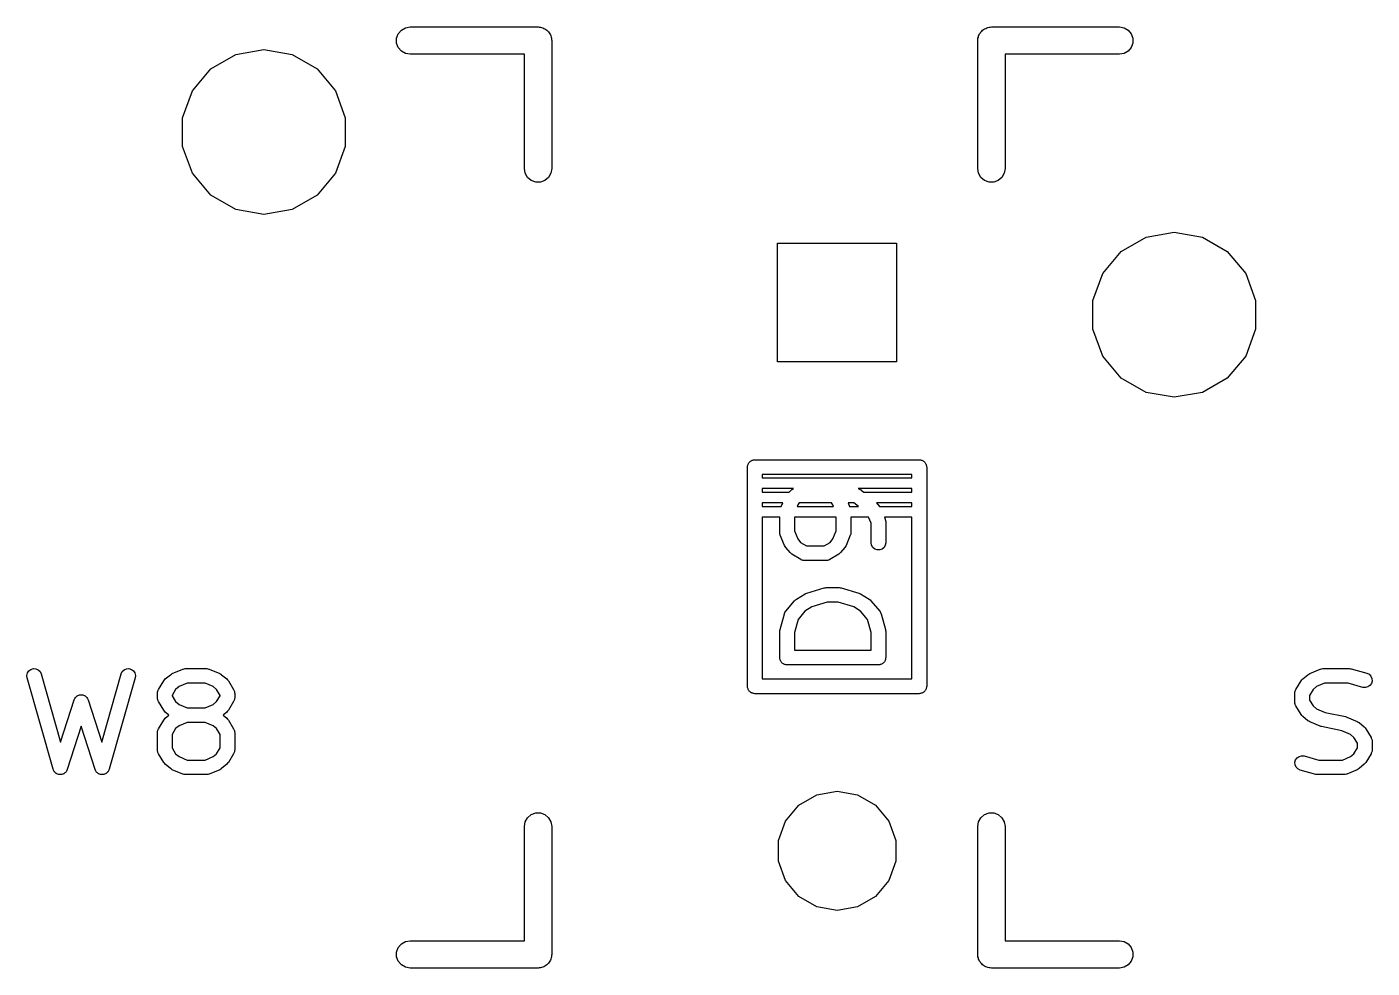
# Model space of a CAD drawing. Extents: x 47 to 330, y -254 to -153.
# Drawn here: x 189.87 to 208.56, y -166.54 to -153.46 of the extents above; entities that cross this region are included whole.
import ezdxf

# ---------------------------------------------------------------- set-up
doc = ezdxf.new("R2010")
doc.units = 0
doc.header["$MEASUREMENT"] = 0
doc.layers.add('BLACK', color=7, linetype='CONTINUOUS')

msp = doc.modelspace()

# ---------------------------------------------------------------- linework, layer by layer
at = {"layer": 'Black'}
for p, q in [((195.075, -153.504), (195.132, -153.471)), ((195.132, -153.471), (195.197, -153.459)), ((195.197, -153.459), (196.975, -153.459)), ((196.975, -153.459), (196.991, -153.462)), ((196.991, -153.462), (197.008, -153.462)), ((197.008, -153.462), (197.024, -153.468)), ((197.024, -153.468), (197.04, -153.471)), ((197.04, -153.471), (197.055, -153.479)), ((203.195, -153.479), (203.21, -153.471)), ((203.21, -153.471), (203.226, -153.468)), ((203.226, -153.468), (203.242, -153.462)), ((203.242, -153.462), (203.259, -153.462)), ((203.259, -153.462), (203.275, -153.459)), ((203.275, -153.459), (205.053, -153.459)), ((205.053, -153.459), (205.118, -153.471)), ((205.118, -153.471), (205.175, -153.504)), ((195.009, -153.617), (195.032, -153.555)), ((195.009, -153.683), (195.009, -153.617)), ((195.032, -153.555), (195.075, -153.504)), ((197.055, -153.479), (197.07, -153.485)), ((197.07, -153.485), (197.083, -153.496)), ((197.083, -153.496), (197.097, -153.504)), ((197.097, -153.504), (197.108, -153.517)), ((197.108, -153.517), (197.121, -153.528)), ((197.121, -153.528), (197.129, -153.542)), ((197.129, -153.542), (197.14, -153.555)), ((197.14, -153.555), (197.146, -153.57)), ((197.146, -153.57), (197.154, -153.585)), ((197.154, -153.585), (197.157, -153.601)), ((197.157, -153.601), (197.163, -153.617)), ((197.163, -153.617), (197.163, -153.634)), ((197.163, -153.634), (197.165, -153.65)), ((197.165, -153.65), (197.165, -155.428)), ((203.084, -153.65), (203.087, -153.634)), ((203.084, -155.428), (203.084, -153.65)), ((203.087, -153.617), (203.093, -153.601)), ((203.087, -153.634), (203.087, -153.617)), ((203.093, -153.601), (203.096, -153.585)), ((203.096, -153.585), (203.104, -153.57)), ((203.104, -153.57), (203.11, -153.555)), ((203.11, -153.555), (203.121, -153.542)), ((203.121, -153.542), (203.129, -153.528)), ((203.129, -153.528), (203.142, -153.517)), ((203.142, -153.517), (203.153, -153.504)), ((203.153, -153.504), (203.167, -153.496)), ((203.167, -153.496), (203.18, -153.485)), ((203.18, -153.485), (203.195, -153.479)), ((205.175, -153.504), (205.218, -153.555)), ((205.218, -153.555), (205.241, -153.617)), ((205.241, -153.617), (205.241, -153.683)), ((192.427, -154.041), (192.773, -153.842)), ((192.773, -153.842), (193.165, -153.773)), ((193.165, -153.773), (193.557, -153.842)), ((193.557, -153.842), (193.903, -154.041)), ((195.032, -153.745), (195.009, -153.683)), ((195.075, -153.796), (195.032, -153.745)), ((195.132, -153.829), (195.075, -153.796)), ((195.197, -153.84), (195.132, -153.829)), ((196.784, -153.84), (195.197, -153.84)), ((196.784, -155.428), (196.784, -153.84)), ((205.053, -153.84), (203.465, -153.84)), ((203.465, -153.84), (203.465, -155.428)), ((205.118, -153.829), (205.053, -153.84)), ((205.175, -153.796), (205.118, -153.829)), ((205.218, -153.745), (205.175, -153.796)), ((205.241, -153.683), (205.218, -153.745)), ((192.171, -154.346), (192.427, -154.041)), ((193.903, -154.041), (194.159, -154.346)), ((192.035, -154.721), (192.171, -154.346)), ((194.159, -154.346), (194.295, -154.721)), ((192.035, -155.119), (192.035, -154.721)), ((194.295, -154.721), (194.295, -155.119)), ((192.171, -155.494), (192.035, -155.119)), ((194.295, -155.119), (194.159, -155.494)), ((192.427, -155.799), (192.171, -155.494)), ((194.159, -155.494), (193.903, -155.799)), ((196.796, -155.493), (196.784, -155.428)), ((196.829, -155.55), (196.796, -155.493)), ((197.154, -155.493), (197.121, -155.55)), ((197.165, -155.428), (197.154, -155.493)), ((203.096, -155.493), (203.084, -155.428)), ((203.129, -155.55), (203.096, -155.493)), ((203.454, -155.493), (203.421, -155.55)), ((203.465, -155.428), (203.454, -155.493)), ((196.88, -155.593), (196.829, -155.55)), ((196.942, -155.616), (196.88, -155.593)), ((197.008, -155.616), (196.942, -155.616)), ((197.07, -155.593), (197.008, -155.616)), ((197.121, -155.55), (197.07, -155.593)), ((203.18, -155.593), (203.129, -155.55)), ((203.242, -155.616), (203.18, -155.593)), ((203.308, -155.616), (203.242, -155.616)), ((203.37, -155.593), (203.308, -155.616)), ((203.421, -155.55), (203.37, -155.593)), ((192.773, -155.998), (192.427, -155.799)), ((193.903, -155.799), (193.557, -155.998)), ((193.165, -156.067), (192.773, -155.998)), ((193.557, -155.998), (193.165, -156.067)), ((200.304, -158.115), (200.304, -156.464)), ((200.304, -156.464), (201.956, -156.464)), ((201.956, -156.464), (201.956, -158.115)), ((205.077, -156.581), (205.423, -156.382)), ((205.423, -156.382), (205.815, -156.313)), ((205.815, -156.313), (206.207, -156.382)), ((206.207, -156.382), (206.553, -156.581)), ((204.821, -156.886), (205.077, -156.581)), ((206.553, -156.581), (206.809, -156.886)), ((204.685, -157.261), (204.821, -156.886)), ((206.809, -156.886), (206.945, -157.261)), ((204.685, -157.659), (204.685, -157.261)), ((206.945, -157.261), (206.945, -157.659)), ((204.821, -158.034), (204.685, -157.659)), ((206.945, -157.659), (206.809, -158.034)), ((201.956, -158.115), (200.304, -158.115)), ((205.077, -158.339), (204.821, -158.034)), ((206.809, -158.034), (206.553, -158.339)), ((205.423, -158.538), (205.077, -158.339)), ((206.553, -158.339), (206.207, -158.538)), ((205.815, -158.607), (205.423, -158.538)), ((206.207, -158.538), (205.815, -158.607)), ((199.885, -159.576), (199.887, -159.567)), ((199.885, -162.624), (199.885, -159.576)), ((199.887, -159.558), (199.89, -159.55)), ((199.887, -159.567), (199.887, -159.558)), ((199.89, -159.55), (199.892, -159.541)), ((199.892, -159.541), (199.896, -159.534)), ((199.896, -159.534), (199.899, -159.525)), ((199.899, -159.525), (199.905, -159.518)), ((199.905, -159.518), (199.909, -159.511)), ((199.909, -159.511), (199.916, -159.505)), ((199.916, -159.505), (199.922, -159.498)), ((199.922, -159.498), (199.929, -159.494)), ((199.929, -159.494), (199.936, -159.488)), ((199.936, -159.488), (199.945, -159.485)), ((199.945, -159.485), (199.952, -159.481)), ((199.952, -159.481), (199.961, -159.479)), ((199.961, -159.479), (199.969, -159.476)), ((199.969, -159.476), (199.978, -159.476)), ((199.978, -159.476), (199.987, -159.474)), ((199.987, -159.474), (202.273, -159.474)), ((202.273, -159.474), (202.282, -159.476)), ((202.282, -159.476), (202.291, -159.476)), ((202.291, -159.476), (202.299, -159.479)), ((202.299, -159.479), (202.308, -159.481)), ((202.308, -159.481), (202.315, -159.485)), ((202.315, -159.485), (202.324, -159.488)), ((202.324, -159.488), (202.331, -159.494)), ((202.331, -159.494), (202.338, -159.498)), ((202.338, -159.498), (202.344, -159.505)), ((202.344, -159.505), (202.351, -159.511)), ((202.351, -159.511), (202.355, -159.518)), ((202.355, -159.518), (202.361, -159.525)), ((202.361, -159.525), (202.364, -159.534)), ((202.364, -159.534), (202.368, -159.541)), ((202.368, -159.541), (202.37, -159.55)), ((202.37, -159.55), (202.373, -159.558)), ((202.373, -159.558), (202.373, -159.567)), ((202.373, -159.567), (202.375, -159.576)), ((202.375, -159.576), (202.375, -162.624)), ((202.171, -159.678), (200.089, -159.678)), ((200.089, -159.678), (200.089, -159.725)), ((200.089, -159.725), (200.13, -159.725)), ((200.13, -159.725), (202.171, -159.725)), ((202.171, -159.725), (202.171, -159.678)), ((200.13, -159.875), (200.089, -159.875)), ((200.089, -159.875), (200.089, -159.925)), ((200.089, -159.925), (200.465, -159.925)), ((200.525, -159.875), (200.13, -159.875)), ((200.465, -159.925), (200.477, -159.91)), ((200.477, -159.91), (200.49, -159.899)), ((200.49, -159.899), (200.503, -159.888)), ((200.503, -159.888), (200.525, -159.875)), ((201.422, -159.875), (201.431, -159.878)), ((202.171, -159.875), (201.422, -159.875)), ((201.431, -159.878), (201.433, -159.879)), ((201.433, -159.879), (201.435, -159.879)), ((201.435, -159.879), (201.449, -159.887)), ((201.449, -159.887), (201.463, -159.894)), ((201.463, -159.894), (201.464, -159.895)), ((201.464, -159.895), (201.466, -159.896)), ((201.466, -159.896), (201.502, -159.925)), ((201.502, -159.925), (202.171, -159.925)), ((202.171, -159.925), (202.171, -159.875)), ((200.089, -160.075), (200.089, -160.125)), ((200.374, -160.075), (200.089, -160.075)), ((200.089, -160.125), (200.353, -160.125)), ((200.353, -160.125), (200.374, -160.075)), ((200.583, -160.101), (200.573, -160.125)), ((200.573, -160.125), (201.082, -160.125)), ((200.605, -160.075), (200.583, -160.101)), ((201.051, -160.075), (200.605, -160.075)), ((201.072, -160.101), (201.051, -160.075)), ((201.082, -160.125), (201.072, -160.101)), ((201.282, -160.075), (201.303, -160.125)), ((201.364, -160.075), (201.282, -160.075)), ((201.303, -160.125), (201.427, -160.125)), ((201.427, -160.125), (201.364, -160.075)), ((201.678, -160.075), (201.72, -160.125)), ((202.171, -160.075), (201.678, -160.075)), ((201.72, -160.125), (202.171, -160.125)), ((202.171, -160.125), (202.171, -160.075)), ((200.333, -160.275), (200.089, -160.275)), ((200.089, -160.275), (200.089, -162.522)), ((200.333, -160.483), (200.333, -160.275)), ((200.536, -160.275), (200.536, -160.463)), ((201.119, -160.275), (200.536, -160.275)), ((201.119, -160.463), (201.119, -160.275)), ((201.568, -160.275), (201.322, -160.275)), ((201.322, -160.275), (201.322, -160.483)), ((201.603, -160.358), (201.568, -160.275)), ((201.603, -160.628), (201.603, -160.358)), ((201.788, -160.275), (201.798, -160.299)), ((202.171, -160.275), (201.788, -160.275)), ((201.798, -160.299), (201.799, -160.301)), ((201.799, -160.301), (201.8, -160.303)), ((201.8, -160.303), (201.803, -160.318)), ((201.803, -160.318), (201.806, -160.333)), ((201.806, -160.333), (201.806, -160.336)), ((201.806, -160.336), (201.806, -160.338)), ((201.806, -160.338), (201.806, -160.628)), ((202.171, -162.522), (202.171, -160.275)), ((200.333, -160.485), (200.333, -160.483)), ((200.333, -160.488), (200.333, -160.485)), ((200.336, -160.503), (200.333, -160.488)), ((200.339, -160.518), (200.336, -160.503)), ((200.34, -160.52), (200.339, -160.518)), ((200.341, -160.522), (200.34, -160.52)), ((200.401, -160.667), (200.341, -160.522)), ((200.536, -160.463), (200.583, -160.575)), ((200.583, -160.575), (200.623, -160.623)), ((201.033, -160.623), (201.072, -160.575)), ((201.072, -160.575), (201.119, -160.463)), ((201.314, -160.522), (201.254, -160.667)), ((201.315, -160.52), (201.314, -160.522)), ((201.316, -160.518), (201.315, -160.52)), ((201.319, -160.503), (201.316, -160.518)), ((201.322, -160.488), (201.319, -160.503)), ((201.322, -160.483), (201.322, -160.485)), ((201.322, -160.485), (201.322, -160.488)), ((200.409, -160.68), (200.401, -160.667)), ((200.417, -160.693), (200.409, -160.68)), ((200.477, -160.766), (200.417, -160.693)), ((200.49, -160.777), (200.477, -160.766)), ((200.623, -160.623), (200.705, -160.672)), ((200.705, -160.672), (200.951, -160.672)), ((200.951, -160.672), (201.033, -160.623)), ((201.178, -160.766), (201.165, -160.777)), ((201.238, -160.693), (201.178, -160.766)), ((201.246, -160.68), (201.238, -160.693)), ((201.254, -160.667), (201.246, -160.68)), ((201.609, -160.663), (201.603, -160.628)), ((201.627, -160.694), (201.609, -160.663)), ((201.654, -160.716), (201.627, -160.694)), ((201.687, -160.728), (201.654, -160.716)), ((201.722, -160.728), (201.687, -160.728)), ((201.755, -160.716), (201.722, -160.728)), ((201.782, -160.694), (201.755, -160.716)), ((201.8, -160.663), (201.782, -160.694)), ((201.806, -160.628), (201.8, -160.663)), ((200.503, -160.788), (200.49, -160.777)), ((200.624, -160.861), (200.503, -160.788)), ((200.633, -160.864), (200.624, -160.861)), ((200.642, -160.869), (200.633, -160.864)), ((200.65, -160.87), (200.642, -160.869)), ((200.657, -160.873), (200.65, -160.87)), ((200.667, -160.873), (200.657, -160.873)), ((200.676, -160.875), (200.667, -160.873)), ((200.979, -160.875), (200.676, -160.875)), ((200.988, -160.873), (200.979, -160.875)), ((200.998, -160.873), (200.988, -160.873)), ((201.006, -160.87), (200.998, -160.873)), ((201.014, -160.869), (201.006, -160.87)), ((201.022, -160.864), (201.014, -160.869)), ((201.031, -160.861), (201.022, -160.864)), ((201.152, -160.788), (201.031, -160.861)), ((201.165, -160.777), (201.152, -160.788)), ((200.696, -161.335), (200.708, -161.329)), ((200.708, -161.329), (200.95, -161.257)), ((200.95, -161.257), (200.964, -161.255)), ((200.964, -161.255), (200.979, -161.252)), ((200.979, -161.252), (201.16, -161.252)), ((201.16, -161.252), (201.175, -161.255)), ((201.175, -161.255), (201.189, -161.257)), ((201.189, -161.257), (201.431, -161.329)), ((201.431, -161.329), (201.443, -161.335)), ((200.417, -161.579), (200.538, -161.434)), ((200.538, -161.434), (200.551, -161.423)), ((200.551, -161.423), (200.564, -161.412)), ((200.564, -161.412), (200.685, -161.339)), ((200.685, -161.339), (200.696, -161.335)), ((200.994, -161.456), (200.778, -161.52)), ((201.145, -161.456), (200.994, -161.456)), ((201.361, -161.52), (201.145, -161.456)), ((201.443, -161.335), (201.454, -161.339)), ((201.454, -161.339), (201.575, -161.412)), ((201.575, -161.412), (201.588, -161.423)), ((201.588, -161.423), (201.601, -161.434)), ((201.601, -161.434), (201.722, -161.579)), ((200.337, -161.835), (200.397, -161.617)), ((200.397, -161.617), (200.399, -161.614)), ((200.399, -161.61), (200.406, -161.598)), ((200.399, -161.614), (200.399, -161.61)), ((200.406, -161.598), (200.412, -161.585)), ((200.412, -161.585), (200.415, -161.583)), ((200.415, -161.583), (200.417, -161.579)), ((200.587, -161.693), (200.536, -161.876)), ((200.683, -161.577), (200.587, -161.693)), ((200.778, -161.52), (200.683, -161.577)), ((201.456, -161.577), (201.361, -161.52)), ((201.552, -161.693), (201.456, -161.577)), ((201.603, -161.876), (201.552, -161.693)), ((201.722, -161.579), (201.724, -161.583)), ((201.724, -161.583), (201.727, -161.585)), ((201.727, -161.585), (201.733, -161.598)), ((201.733, -161.598), (201.74, -161.61)), ((201.74, -161.61), (201.74, -161.614)), ((201.74, -161.614), (201.742, -161.617)), ((201.742, -161.617), (201.802, -161.835)), ((200.333, -161.862), (200.335, -161.848)), ((200.333, -162.225), (200.333, -161.862)), ((200.335, -161.848), (200.337, -161.835)), ((200.536, -161.876), (200.536, -162.123)), ((201.603, -162.123), (201.603, -161.876)), ((201.802, -161.835), (201.804, -161.848)), ((201.804, -161.848), (201.806, -161.862)), ((201.806, -161.862), (201.806, -162.225)), ((200.334, -162.234), (200.333, -162.225)), ((200.334, -162.243), (200.334, -162.234)), ((200.338, -162.251), (200.334, -162.243)), ((200.339, -162.26), (200.338, -162.251)), ((200.343, -162.267), (200.339, -162.26)), ((200.536, -162.123), (201.603, -162.123)), ((201.8, -162.26), (201.796, -162.267)), ((201.802, -162.251), (201.8, -162.26)), ((201.805, -162.243), (201.802, -162.251)), ((201.806, -162.225), (201.805, -162.234)), ((201.805, -162.234), (201.805, -162.243)), ((189.871, -162.472), (189.879, -162.438)), ((189.879, -162.438), (189.899, -162.409)), ((189.899, -162.409), (189.927, -162.388)), ((189.927, -162.388), (189.961, -162.378)), ((189.961, -162.378), (189.997, -162.381)), ((189.997, -162.381), (190.029, -162.395)), ((190.029, -162.395), (190.054, -162.42)), ((190.054, -162.42), (190.07, -162.452)), ((191.18, -162.452), (191.196, -162.42)), ((191.196, -162.42), (191.221, -162.395)), ((191.221, -162.395), (191.253, -162.381)), ((191.253, -162.381), (191.289, -162.378)), ((191.289, -162.378), (191.323, -162.388)), ((191.323, -162.388), (191.351, -162.409)), ((191.351, -162.409), (191.371, -162.438)), ((191.371, -162.438), (191.379, -162.472)), ((191.879, -162.454), (191.892, -162.446)), ((191.892, -162.446), (192.037, -162.386)), ((192.037, -162.386), (192.04, -162.385)), ((192.04, -162.385), (192.042, -162.384)), ((192.042, -162.384), (192.057, -162.381)), ((192.057, -162.381), (192.072, -162.378)), ((192.072, -162.378), (192.074, -162.378)), ((192.074, -162.378), (192.076, -162.378)), ((192.076, -162.378), (192.367, -162.378)), ((192.367, -162.378), (192.369, -162.378)), ((192.369, -162.378), (192.371, -162.378)), ((192.371, -162.378), (192.386, -162.381)), ((192.386, -162.381), (192.401, -162.384)), ((192.401, -162.384), (192.403, -162.385)), ((192.403, -162.385), (192.406, -162.386)), ((192.406, -162.386), (192.551, -162.446)), ((192.551, -162.446), (192.564, -162.454)), ((200.347, -162.276), (200.343, -162.267)), ((200.352, -162.282), (200.347, -162.276)), ((200.357, -162.29), (200.352, -162.282)), ((200.364, -162.296), (200.357, -162.29)), ((200.369, -162.303), (200.364, -162.296)), ((200.377, -162.307), (200.369, -162.303)), ((200.384, -162.313), (200.377, -162.307)), ((200.392, -162.316), (200.384, -162.313)), ((200.4, -162.32), (200.392, -162.316)), ((200.409, -162.322), (200.4, -162.32)), ((200.417, -162.325), (200.409, -162.322)), ((200.426, -162.325), (200.417, -162.325)), ((200.435, -162.326), (200.426, -162.325)), ((201.705, -162.326), (200.435, -162.326)), ((201.713, -162.325), (201.705, -162.326)), ((201.722, -162.325), (201.713, -162.325)), ((201.731, -162.322), (201.722, -162.325)), ((201.739, -162.32), (201.731, -162.322)), ((201.747, -162.316), (201.739, -162.32)), ((201.755, -162.313), (201.747, -162.316)), ((201.762, -162.307), (201.755, -162.313)), ((201.77, -162.303), (201.762, -162.307)), ((201.776, -162.296), (201.77, -162.303)), ((201.782, -162.29), (201.776, -162.296)), ((201.787, -162.282), (201.782, -162.29)), ((201.793, -162.276), (201.787, -162.282)), ((201.796, -162.267), (201.793, -162.276)), ((207.686, -162.454), (207.699, -162.446)), ((207.699, -162.446), (207.844, -162.386)), ((207.844, -162.386), (207.846, -162.385)), ((207.846, -162.385), (207.849, -162.384)), ((207.849, -162.384), (207.864, -162.381)), ((207.864, -162.381), (207.879, -162.378)), ((207.879, -162.378), (207.881, -162.378)), ((207.881, -162.378), (207.883, -162.378)), ((207.883, -162.378), (208.246, -162.378)), ((208.246, -162.378), (208.26, -162.38)), ((208.26, -162.38), (208.273, -162.382)), ((208.273, -162.382), (208.491, -162.442)), ((208.491, -162.442), (208.523, -162.457)), ((189.874, -162.507), (189.871, -162.472)), ((190.237, -163.777), (189.874, -162.507)), ((190.07, -162.452), (190.34, -163.399)), ((190.91, -163.399), (191.18, -162.452)), ((191.376, -162.507), (191.013, -163.777)), ((191.379, -162.472), (191.376, -162.507)), ((191.699, -162.669), (191.772, -162.548)), ((191.772, -162.548), (191.783, -162.535)), ((191.783, -162.535), (191.794, -162.522)), ((191.794, -162.522), (191.866, -162.462)), ((191.866, -162.462), (191.879, -162.454)), ((191.985, -162.628), (191.937, -162.668)), ((192.097, -162.581), (191.985, -162.628)), ((192.346, -162.581), (192.097, -162.581)), ((192.459, -162.628), (192.346, -162.581)), ((192.506, -162.668), (192.459, -162.628)), ((192.564, -162.454), (192.577, -162.462)), ((192.577, -162.462), (192.649, -162.522)), ((192.649, -162.522), (192.66, -162.535)), ((192.66, -162.535), (192.672, -162.548)), ((192.672, -162.548), (192.744, -162.669)), ((199.887, -162.633), (199.885, -162.624)), ((199.887, -162.642), (199.887, -162.633)), ((200.089, -162.522), (202.171, -162.522)), ((202.375, -162.624), (202.373, -162.633)), ((202.373, -162.633), (202.373, -162.642)), ((207.506, -162.669), (207.578, -162.548)), ((207.578, -162.548), (207.59, -162.535)), ((207.59, -162.535), (207.601, -162.522)), ((207.601, -162.522), (207.673, -162.462)), ((207.673, -162.462), (207.686, -162.454)), ((207.791, -162.628), (207.744, -162.668)), ((207.904, -162.581), (207.791, -162.628)), ((208.232, -162.581), (207.904, -162.581)), ((208.437, -162.638), (208.232, -162.581)), ((208.506, -162.632), (208.472, -162.641)), ((208.535, -162.612), (208.506, -162.632)), ((208.523, -162.457), (208.548, -162.482)), ((208.556, -162.584), (208.535, -162.612)), ((208.548, -162.482), (208.562, -162.515)), ((208.565, -162.55), (208.556, -162.584)), ((208.562, -162.515), (208.565, -162.55)), ((190.34, -163.399), (190.528, -162.811)), ((190.528, -162.811), (190.53, -162.808)), ((190.53, -162.808), (190.531, -162.804)), ((190.531, -162.804), (190.538, -162.792)), ((190.538, -162.792), (190.545, -162.78)), ((190.545, -162.78), (190.548, -162.777)), ((190.548, -162.777), (190.55, -162.774)), ((190.55, -162.774), (190.561, -162.766)), ((190.561, -162.766), (190.571, -162.756)), ((190.571, -162.756), (190.575, -162.755)), ((190.575, -162.755), (190.578, -162.752)), ((190.578, -162.752), (190.591, -162.748)), ((190.591, -162.748), (190.603, -162.743)), ((190.603, -162.743), (190.607, -162.743)), ((190.607, -162.743), (190.611, -162.742)), ((190.611, -162.742), (190.625, -162.742)), ((190.625, -162.742), (190.639, -162.742)), ((190.639, -162.742), (190.643, -162.743)), ((190.643, -162.743), (190.647, -162.743)), ((190.647, -162.743), (190.659, -162.748)), ((190.659, -162.748), (190.672, -162.752)), ((190.672, -162.752), (190.675, -162.755)), ((190.675, -162.755), (190.679, -162.756)), ((190.679, -162.756), (190.689, -162.766)), ((190.689, -162.766), (190.7, -162.774)), ((190.7, -162.774), (190.702, -162.777)), ((190.702, -162.777), (190.705, -162.78)), ((190.705, -162.78), (190.712, -162.792)), ((190.712, -162.792), (190.719, -162.804)), ((190.719, -162.804), (190.72, -162.808)), ((190.72, -162.808), (190.722, -162.811)), ((190.722, -162.811), (190.91, -163.399)), ((191.685, -162.721), (191.686, -162.712)), ((191.685, -162.782), (191.685, -162.721)), ((191.686, -162.791), (191.685, -162.782)), ((191.686, -162.702), (191.689, -162.695)), ((191.686, -162.712), (191.686, -162.702)), ((191.686, -162.801), (191.686, -162.791)), ((191.689, -162.809), (191.686, -162.801)), ((191.689, -162.695), (191.691, -162.687)), ((191.691, -162.817), (191.689, -162.809)), ((191.691, -162.687), (191.696, -162.678)), ((191.696, -162.825), (191.691, -162.817)), ((191.696, -162.678), (191.699, -162.669)), ((191.937, -162.668), (191.888, -162.75)), ((191.888, -162.75), (191.888, -162.754)), ((191.888, -162.754), (191.937, -162.836)), ((192.555, -162.75), (192.506, -162.668)), ((192.506, -162.836), (192.555, -162.754)), ((192.555, -162.754), (192.555, -162.75)), ((192.744, -162.669), (192.748, -162.678)), ((192.748, -162.678), (192.752, -162.687)), ((192.752, -162.817), (192.748, -162.825)), ((192.752, -162.687), (192.754, -162.695)), ((192.754, -162.809), (192.752, -162.817)), ((192.754, -162.695), (192.757, -162.702)), ((192.757, -162.801), (192.754, -162.809)), ((192.757, -162.702), (192.757, -162.712)), ((192.757, -162.712), (192.759, -162.721)), ((192.759, -162.782), (192.757, -162.791)), ((192.757, -162.791), (192.757, -162.801)), ((192.759, -162.721), (192.759, -162.782)), ((199.89, -162.65), (199.887, -162.642)), ((199.892, -162.659), (199.89, -162.65)), ((199.896, -162.666), (199.892, -162.659)), ((199.899, -162.675), (199.896, -162.666)), ((199.905, -162.682), (199.899, -162.675)), ((199.909, -162.689), (199.905, -162.682)), ((199.916, -162.695), (199.909, -162.689)), ((199.922, -162.702), (199.916, -162.695)), ((199.929, -162.706), (199.922, -162.702)), ((199.936, -162.712), (199.929, -162.706)), ((199.945, -162.715), (199.936, -162.712)), ((199.952, -162.719), (199.945, -162.715)), ((199.961, -162.721), (199.952, -162.719)), ((199.969, -162.724), (199.961, -162.721)), ((199.978, -162.724), (199.969, -162.724)), ((199.987, -162.726), (199.978, -162.724)), ((202.273, -162.726), (199.987, -162.726)), ((202.282, -162.724), (202.273, -162.726)), ((202.291, -162.724), (202.282, -162.724)), ((202.299, -162.721), (202.291, -162.724)), ((202.308, -162.719), (202.299, -162.721)), ((202.315, -162.715), (202.308, -162.719)), ((202.324, -162.712), (202.315, -162.715)), ((202.331, -162.706), (202.324, -162.712)), ((202.338, -162.702), (202.331, -162.706)), ((202.344, -162.695), (202.338, -162.702)), ((202.351, -162.689), (202.344, -162.695)), ((202.355, -162.682), (202.351, -162.689)), ((202.361, -162.675), (202.355, -162.682)), ((202.364, -162.666), (202.361, -162.675)), ((202.368, -162.659), (202.364, -162.666)), ((202.37, -162.65), (202.368, -162.659)), ((202.373, -162.642), (202.37, -162.65)), ((207.491, -162.721), (207.493, -162.712)), ((207.491, -162.842), (207.491, -162.721)), ((207.493, -162.702), (207.496, -162.695)), ((207.493, -162.712), (207.493, -162.702)), ((207.496, -162.695), (207.498, -162.687)), ((207.498, -162.687), (207.502, -162.678)), ((207.502, -162.678), (207.506, -162.669)), ((207.744, -162.668), (207.695, -162.75)), ((207.695, -162.75), (207.695, -162.814)), ((207.695, -162.814), (207.744, -162.896)), ((208.472, -162.641), (208.437, -162.638)), ((191.699, -162.834), (191.696, -162.825)), ((191.772, -162.955), (191.699, -162.834)), ((191.783, -162.968), (191.772, -162.955)), ((191.794, -162.981), (191.783, -162.968)), ((191.845, -163.024), (191.794, -162.981)), ((191.937, -162.836), (191.985, -162.875)), ((191.985, -162.875), (192.097, -162.922)), ((192.097, -162.922), (192.346, -162.922)), ((192.346, -162.922), (192.459, -162.875)), ((192.459, -162.875), (192.506, -162.836)), ((192.649, -162.981), (192.598, -163.024)), ((192.66, -162.968), (192.649, -162.981)), ((192.672, -162.955), (192.66, -162.968)), ((192.744, -162.834), (192.672, -162.955)), ((192.748, -162.825), (192.744, -162.834)), ((207.493, -162.852), (207.491, -162.842)), ((207.493, -162.862), (207.493, -162.852)), ((207.496, -162.869), (207.493, -162.862)), ((207.498, -162.877), (207.496, -162.869)), ((207.502, -162.886), (207.498, -162.877)), ((207.506, -162.895), (207.502, -162.886)), ((207.578, -163.016), (207.506, -162.895)), ((207.744, -162.896), (207.791, -162.936)), ((207.791, -162.936), (207.913, -162.987)), ((207.913, -162.987), (208.194, -163.045)), ((190.625, -163.176), (190.431, -163.78)), ((190.819, -163.78), (190.625, -163.176)), ((191.699, -163.213), (191.772, -163.092)), ((191.772, -163.092), (191.783, -163.08)), ((191.783, -163.08), (191.794, -163.067)), ((191.794, -163.067), (191.845, -163.024)), ((191.985, -163.172), (191.937, -163.212)), ((192.097, -163.125), (191.985, -163.172)), ((192.346, -163.125), (192.097, -163.125)), ((192.459, -163.172), (192.346, -163.125)), ((192.506, -163.212), (192.459, -163.172)), ((192.598, -163.024), (192.649, -163.067)), ((192.649, -163.067), (192.66, -163.08)), ((192.66, -163.08), (192.672, -163.092)), ((192.672, -163.092), (192.744, -163.213)), ((207.59, -163.028), (207.578, -163.016)), ((207.601, -163.041), (207.59, -163.028)), ((207.673, -163.102), (207.601, -163.041)), ((207.686, -163.109), (207.673, -163.102)), ((207.699, -163.118), (207.686, -163.109)), ((207.844, -163.178), (207.699, -163.118)), ((207.854, -163.18), (207.844, -163.178)), ((207.863, -163.184), (207.854, -163.18)), ((208.143, -163.242), (207.863, -163.184)), ((208.194, -163.045), (208.203, -163.049)), ((208.203, -163.049), (208.213, -163.051)), ((208.213, -163.051), (208.358, -163.111)), ((208.358, -163.111), (208.371, -163.12)), ((208.371, -163.12), (208.384, -163.127)), ((208.384, -163.127), (208.456, -163.188)), ((208.456, -163.188), (208.467, -163.201)), ((191.685, -163.266), (191.686, -163.256)), ((191.685, -163.508), (191.685, -163.266)), ((191.686, -163.246), (191.689, -163.239)), ((191.686, -163.256), (191.686, -163.246)), ((191.689, -163.239), (191.691, -163.231)), ((191.691, -163.231), (191.696, -163.223)), ((191.696, -163.223), (191.699, -163.213)), ((191.937, -163.212), (191.888, -163.294)), ((191.888, -163.294), (191.888, -163.479)), ((192.555, -163.294), (192.506, -163.212)), ((192.555, -163.479), (192.555, -163.294)), ((192.744, -163.213), (192.748, -163.223)), ((192.748, -163.223), (192.752, -163.231)), ((192.752, -163.231), (192.754, -163.239)), ((192.754, -163.239), (192.757, -163.246)), ((192.757, -163.246), (192.757, -163.256)), ((192.757, -163.256), (192.759, -163.266)), ((192.759, -163.266), (192.759, -163.508)), ((208.265, -163.293), (208.143, -163.242)), ((208.313, -163.333), (208.265, -163.293)), ((208.362, -163.415), (208.313, -163.333)), ((208.467, -163.201), (208.478, -163.213)), ((208.478, -163.213), (208.551, -163.334)), ((208.551, -163.334), (208.554, -163.343)), ((208.554, -163.343), (208.559, -163.352)), ((208.559, -163.352), (208.561, -163.36)), ((208.561, -163.36), (208.564, -163.367)), ((208.564, -163.367), (208.564, -163.377)), ((208.564, -163.377), (208.565, -163.387)), ((191.686, -163.517), (191.685, -163.508)), ((191.686, -163.527), (191.686, -163.517)), ((191.689, -163.534), (191.686, -163.527)), ((191.691, -163.542), (191.689, -163.534)), ((191.696, -163.551), (191.691, -163.542)), ((191.699, -163.56), (191.696, -163.551)), ((191.772, -163.681), (191.699, -163.56)), ((191.888, -163.479), (191.937, -163.562)), ((191.937, -163.562), (191.985, -163.601)), ((192.459, -163.601), (192.506, -163.562)), ((192.506, -163.562), (192.555, -163.479)), ((192.744, -163.56), (192.672, -163.681)), ((192.748, -163.551), (192.744, -163.56)), ((192.752, -163.542), (192.748, -163.551)), ((192.754, -163.534), (192.752, -163.542)), ((192.757, -163.527), (192.754, -163.534)), ((192.759, -163.508), (192.757, -163.517)), ((192.757, -163.517), (192.757, -163.527)), ((208.265, -163.601), (208.313, -163.562)), ((208.313, -163.562), (208.362, -163.479)), ((208.362, -163.479), (208.362, -163.415)), ((208.551, -163.56), (208.478, -163.681)), ((208.554, -163.551), (208.551, -163.56)), ((208.559, -163.542), (208.554, -163.551)), ((208.561, -163.534), (208.559, -163.542)), ((208.564, -163.527), (208.561, -163.534)), ((208.565, -163.508), (208.564, -163.517)), ((208.564, -163.517), (208.564, -163.527)), ((208.565, -163.387), (208.565, -163.508)), ((191.783, -163.694), (191.772, -163.681)), ((191.794, -163.707), (191.783, -163.694)), ((191.866, -163.767), (191.794, -163.707)), ((191.985, -163.601), (192.097, -163.648)), ((192.097, -163.648), (192.346, -163.648)), ((192.346, -163.648), (192.459, -163.601)), ((192.649, -163.707), (192.577, -163.767)), ((192.66, -163.694), (192.649, -163.707)), ((192.672, -163.681), (192.66, -163.694)), ((207.492, -163.679), (207.501, -163.645)), ((207.495, -163.714), (207.492, -163.679)), ((207.509, -163.747), (207.495, -163.714)), ((207.501, -163.645), (207.522, -163.617)), ((207.534, -163.772), (207.509, -163.747)), ((207.522, -163.617), (207.551, -163.597)), ((207.551, -163.597), (207.585, -163.588)), ((207.585, -163.588), (207.62, -163.591)), ((207.62, -163.591), (207.825, -163.648)), ((207.825, -163.648), (208.153, -163.648)), ((208.153, -163.648), (208.265, -163.601)), ((208.456, -163.707), (208.384, -163.767)), ((208.467, -163.694), (208.456, -163.707)), ((208.478, -163.681), (208.467, -163.694)), ((190.239, -163.783), (190.237, -163.777)), ((190.241, -163.788), (190.239, -163.783)), ((190.247, -163.798), (190.241, -163.788)), ((190.252, -163.809), (190.247, -163.798)), ((190.257, -163.813), (190.252, -163.809)), ((190.26, -163.818), (190.257, -163.813)), ((190.269, -163.825), (190.26, -163.818)), ((190.278, -163.834), (190.269, -163.825)), ((190.283, -163.836), (190.278, -163.834)), ((190.287, -163.839), (190.283, -163.836)), ((190.299, -163.843), (190.287, -163.839)), ((190.31, -163.848), (190.299, -163.843)), ((190.316, -163.848), (190.31, -163.848)), ((190.321, -163.85), (190.316, -163.848)), ((190.333, -163.85), (190.321, -163.85)), ((190.345, -163.851), (190.333, -163.85)), ((190.351, -163.849), (190.345, -163.851)), ((190.356, -163.849), (190.351, -163.849)), ((190.368, -163.844), (190.356, -163.849)), ((190.379, -163.841), (190.368, -163.844)), ((190.384, -163.838), (190.379, -163.841)), ((190.389, -163.835), (190.384, -163.838)), ((190.398, -163.827), (190.389, -163.835)), ((190.408, -163.82), (190.398, -163.827)), ((190.411, -163.816), (190.408, -163.82)), ((190.415, -163.812), (190.411, -163.816)), ((190.421, -163.801), (190.415, -163.812)), ((190.427, -163.791), (190.421, -163.801)), ((190.429, -163.785), (190.427, -163.791)), ((190.431, -163.78), (190.429, -163.785)), ((190.821, -163.785), (190.819, -163.78)), ((190.823, -163.791), (190.821, -163.785)), ((190.829, -163.801), (190.823, -163.791)), ((190.835, -163.812), (190.829, -163.801)), ((190.839, -163.816), (190.835, -163.812)), ((190.842, -163.82), (190.839, -163.816)), ((190.852, -163.827), (190.842, -163.82)), ((190.861, -163.835), (190.852, -163.827)), ((190.866, -163.838), (190.861, -163.835)), ((190.871, -163.841), (190.866, -163.838)), ((190.882, -163.844), (190.871, -163.841)), ((190.894, -163.849), (190.882, -163.844)), ((190.899, -163.849), (190.894, -163.849)), ((190.905, -163.851), (190.899, -163.849)), ((190.917, -163.85), (190.905, -163.851)), ((190.929, -163.85), (190.917, -163.85)), ((190.934, -163.848), (190.929, -163.85)), ((190.94, -163.848), (190.934, -163.848)), ((190.951, -163.843), (190.94, -163.848)), ((190.963, -163.839), (190.951, -163.843)), ((190.967, -163.836), (190.963, -163.839)), ((190.972, -163.834), (190.967, -163.836)), ((190.981, -163.825), (190.972, -163.834)), ((190.99, -163.818), (190.981, -163.825)), ((190.993, -163.813), (190.99, -163.818)), ((190.998, -163.809), (190.993, -163.813)), ((191.003, -163.798), (190.998, -163.809)), ((191.009, -163.788), (191.003, -163.798)), ((191.011, -163.783), (191.009, -163.788)), ((191.013, -163.777), (191.011, -163.783)), ((191.879, -163.775), (191.866, -163.767)), ((191.892, -163.783), (191.879, -163.775)), ((192.037, -163.843), (191.892, -163.783)), ((192.04, -163.844), (192.037, -163.843)), ((192.042, -163.845), (192.04, -163.844)), ((192.057, -163.848), (192.042, -163.845)), ((192.072, -163.851), (192.057, -163.848)), ((192.074, -163.851), (192.072, -163.851)), ((192.076, -163.851), (192.074, -163.851)), ((192.367, -163.851), (192.076, -163.851)), ((192.369, -163.851), (192.367, -163.851)), ((192.371, -163.851), (192.369, -163.851)), ((192.386, -163.848), (192.371, -163.851)), ((192.401, -163.845), (192.386, -163.848)), ((192.403, -163.844), (192.401, -163.845)), ((192.406, -163.843), (192.403, -163.844)), ((192.551, -163.783), (192.406, -163.843)), ((192.564, -163.775), (192.551, -163.783)), ((192.577, -163.767), (192.564, -163.775)), ((207.566, -163.787), (207.534, -163.772)), ((207.784, -163.847), (207.566, -163.787)), ((207.797, -163.849), (207.784, -163.847)), ((207.811, -163.851), (207.797, -163.849)), ((208.174, -163.851), (207.811, -163.851)), ((208.176, -163.851), (208.174, -163.851)), ((208.178, -163.851), (208.176, -163.851)), ((208.193, -163.848), (208.178, -163.851)), ((208.208, -163.845), (208.193, -163.848)), ((208.21, -163.844), (208.208, -163.845)), ((208.213, -163.843), (208.21, -163.844)), ((208.358, -163.783), (208.213, -163.843)), ((208.371, -163.775), (208.358, -163.783)), ((208.384, -163.767), (208.371, -163.775)), ((200.597, -164.275), (200.847, -164.131)), ((200.847, -164.131), (201.13, -164.081)), ((201.13, -164.081), (201.413, -164.131)), ((201.413, -164.131), (201.663, -164.275)), ((200.412, -164.496), (200.597, -164.275)), ((201.663, -164.275), (201.848, -164.496)), ((196.784, -164.572), (196.796, -164.507)), ((196.796, -164.507), (196.829, -164.45)), ((196.829, -164.45), (196.88, -164.407)), ((196.88, -164.407), (196.942, -164.384)), ((196.942, -164.384), (197.008, -164.384)), ((197.008, -164.384), (197.07, -164.407)), ((197.07, -164.407), (197.121, -164.45)), ((197.121, -164.45), (197.154, -164.507)), ((197.154, -164.507), (197.165, -164.572)), ((200.314, -164.766), (200.412, -164.496)), ((201.848, -164.496), (201.946, -164.766)), ((203.084, -164.572), (203.096, -164.507)), ((203.096, -164.507), (203.129, -164.45)), ((203.129, -164.45), (203.18, -164.407)), ((203.18, -164.407), (203.242, -164.384)), ((203.242, -164.384), (203.308, -164.384)), ((203.308, -164.384), (203.37, -164.407)), ((203.37, -164.407), (203.421, -164.45)), ((203.421, -164.45), (203.454, -164.507)), ((203.454, -164.507), (203.465, -164.572)), ((196.784, -166.159), (196.784, -164.572)), ((197.165, -164.572), (197.165, -166.35)), ((203.084, -166.35), (203.084, -164.572)), ((203.465, -164.572), (203.465, -166.159)), ((200.314, -165.054), (200.314, -164.766)), ((201.946, -164.766), (201.946, -165.054)), ((200.412, -165.324), (200.314, -165.054)), ((201.946, -165.054), (201.848, -165.324)), ((200.597, -165.545), (200.412, -165.324)), ((201.848, -165.324), (201.663, -165.545)), ((200.847, -165.689), (200.597, -165.545)), ((201.663, -165.545), (201.413, -165.689)), ((201.13, -165.739), (200.847, -165.689)), ((201.413, -165.689), (201.13, -165.739)), ((195.075, -166.204), (195.132, -166.171)), ((195.132, -166.171), (195.197, -166.159)), ((195.197, -166.159), (196.784, -166.159)), ((203.465, -166.159), (205.053, -166.159)), ((205.053, -166.159), (205.118, -166.171)), ((205.118, -166.171), (205.175, -166.204)), ((195.009, -166.317), (195.032, -166.255)), ((195.009, -166.383), (195.009, -166.317)), ((195.032, -166.255), (195.075, -166.204)), ((197.165, -166.35), (197.163, -166.366)), ((197.163, -166.366), (197.163, -166.383)), ((203.087, -166.366), (203.084, -166.35)), ((203.087, -166.383), (203.087, -166.366)), ((205.175, -166.204), (205.218, -166.255)), ((205.218, -166.255), (205.241, -166.317)), ((205.241, -166.317), (205.241, -166.383)), ((195.032, -166.445), (195.009, -166.383)), ((195.075, -166.496), (195.032, -166.445)), ((195.132, -166.529), (195.075, -166.496)), ((195.197, -166.54), (195.132, -166.529)), ((196.975, -166.54), (195.197, -166.54)), ((196.991, -166.538), (196.975, -166.54)), ((197.008, -166.538), (196.991, -166.538)), ((197.024, -166.532), (197.008, -166.538)), ((197.04, -166.529), (197.024, -166.532)), ((197.055, -166.521), (197.04, -166.529)), ((197.07, -166.515), (197.055, -166.521)), ((197.083, -166.504), (197.07, -166.515)), ((197.097, -166.496), (197.083, -166.504)), ((197.108, -166.483), (197.097, -166.496)), ((197.121, -166.472), (197.108, -166.483)), ((197.129, -166.458), (197.121, -166.472)), ((197.14, -166.445), (197.129, -166.458)), ((197.146, -166.43), (197.14, -166.445)), ((197.154, -166.415), (197.146, -166.43)), ((197.157, -166.399), (197.154, -166.415)), ((197.163, -166.383), (197.157, -166.399)), ((203.093, -166.399), (203.087, -166.383)), ((203.096, -166.415), (203.093, -166.399)), ((203.104, -166.43), (203.096, -166.415)), ((203.11, -166.445), (203.104, -166.43)), ((203.121, -166.458), (203.11, -166.445)), ((203.129, -166.472), (203.121, -166.458)), ((203.142, -166.483), (203.129, -166.472)), ((203.153, -166.496), (203.142, -166.483)), ((203.167, -166.504), (203.153, -166.496)), ((203.18, -166.515), (203.167, -166.504)), ((203.195, -166.521), (203.18, -166.515)), ((203.21, -166.529), (203.195, -166.521)), ((203.226, -166.532), (203.21, -166.529)), ((203.242, -166.538), (203.226, -166.532)), ((203.259, -166.538), (203.242, -166.538)), ((203.275, -166.54), (203.259, -166.538)), ((205.053, -166.54), (203.275, -166.54)), ((205.118, -166.529), (205.053, -166.54)), ((205.175, -166.496), (205.118, -166.529)), ((205.218, -166.445), (205.175, -166.496)), ((205.241, -166.383), (205.218, -166.445))]:
    msp.add_line(p, q, dxfattribs=at)

doc.saveas('drawing.dxf')
